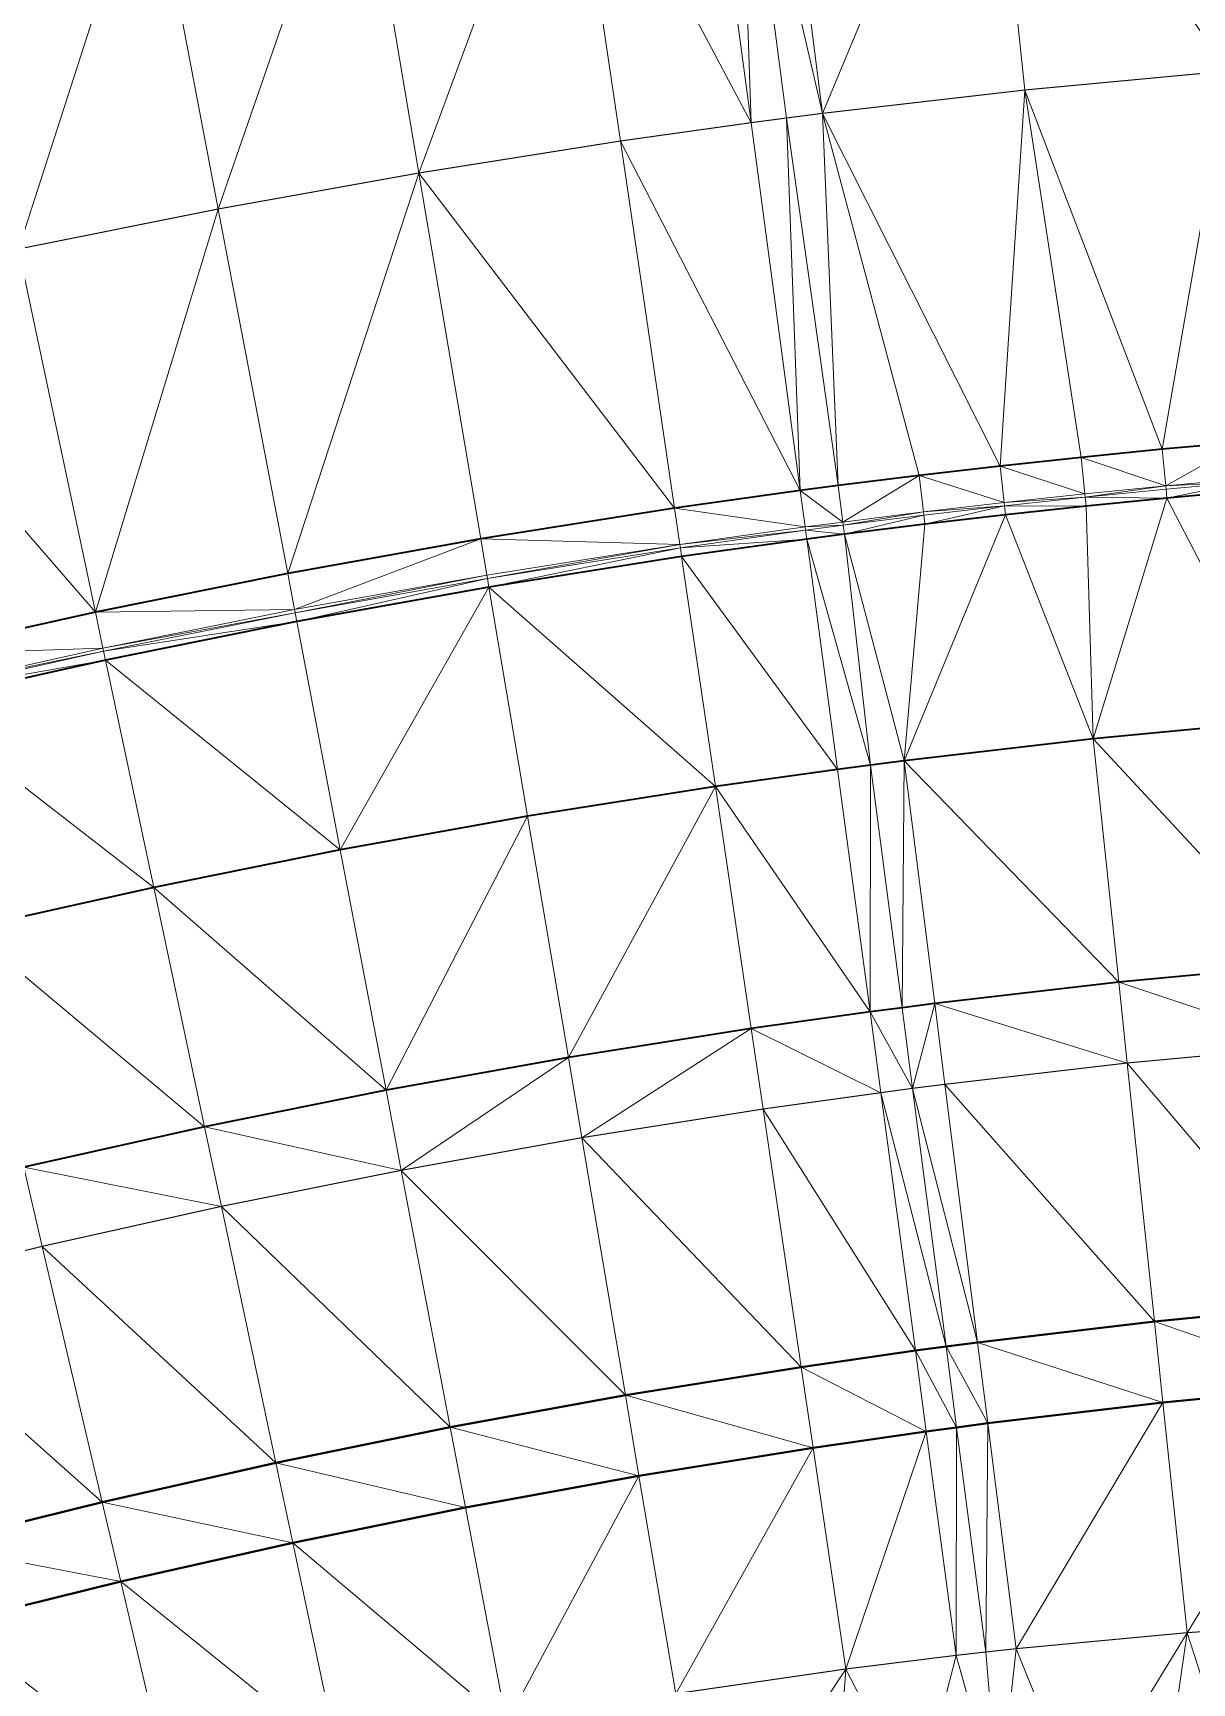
# Model space of a CAD drawing. Header units: metres. Extents: x 246428 to 246884, y 7418966 to 7419490.
# Drawn here: x 246676.74 to 246690.95, y 7419433.03 to 7419453.26 of the extents above; entities that cross this region are included whole.
import ezdxf

# ---------------------------------------------------------------- set-up
doc = ezdxf.new("R2010")
doc.units = ezdxf.units.M
doc.linetypes.add('blank name', pattern=[0])
doc.linetypes.add('HIDDEN', pattern=[9.525, 6.35, -3.175])
doc.layers.add('_12D_UNMAPPED', color=7, linetype='Continuous')
for name, color, linetype, lineweight in [('BATTER', 250, 'HIDDEN', 25), ('DRAINAGE_SWALE', 7, 'CHANNEL_DASHDOT_X4', 40), ('GRADELINES', 250, 'HIDDEN', 25), ('MISC_PATHS', 7, 'Continuous', 35)]:
    doc.layers.add(name, color=color, linetype=linetype, lineweight=lineweight)
for name, color, linetype, lineweight, true_color in [('KERB_BACK', 7, 'Continuous', 35, 0x5fd2ff), ('KERB_LINE', 7, 'Continuous', 18, 0xb9b9b9), ('KERB_LIP', 7, 'Continuous', 35, 0x5fd2ff), ('KERB_TOP', 7, 'Continuous', 18, 0xb9b9b9)]:
    doc.layers.add(name, color=color, linetype=linetype, lineweight=lineweight, true_color=true_color)
doc.styles.get("Standard").update_dxf_attribs({"font": 'romans.shx', "width": 0.65})
doc.linetypes.add('CHANNEL_DASHDOT_X4', pattern='A,6,-1,1,-1,0.004,[">",Standard,S=4,R=0,X=0,Y=-1.7144],0.004,1,-1,6,-1,1,-1', length=20.008)

msp = doc.modelspace()

# ---------------------------------------------------------------- linework, layer by layer
at = {"layer": '_12D_UNMAPPED', "color": 3, "linetype": 'blank name', "lineweight": 0}
for points in [[(246691.008, 7419457.333, 34.152), (246691.39, 7419452.799, 34.289), (246688.425, 7419457.089, 34.115)], [(246686.418, 7419452.277, 34.214), (246685.847, 7419456.791, 34.077), (246688.425, 7419457.089, 34.115)], [(246688.901, 7419452.564, 34.251), (246686.418, 7419452.277, 34.214), (246688.425, 7419457.089, 34.115)], [(246691.39, 7419452.799, 34.289), (246688.901, 7419452.564, 34.251), (246688.425, 7419457.089, 34.115)], [(246685.847, 7419456.791, 34.077), (246686.418, 7419452.277, 34.214), (246685.39, 7419456.732, 34.071)], [(246685.544, 7419452.163, 34.201), (246683.277, 7419456.439, 34.04), (246684.941, 7419456.673, 34.064)], [(246685.39, 7419456.732, 34.071), (246685.544, 7419452.163, 34.201), (246684.941, 7419456.673, 34.064)], [(246685.544, 7419452.163, 34.201), (246685.544, 7419452.163, 34.201), (246684.941, 7419456.673, 34.064)], [(246684.941, 7419456.673, 34.064), (246685.544, 7419452.163, 34.201), (246684.941, 7419456.673, 34.064)], [(246686.418, 7419452.277, 34.214), (246685.977, 7419452.22, 34.207), (246685.39, 7419456.732, 34.071)], [(246685.977, 7419452.22, 34.207), (246685.544, 7419452.163, 34.201), (246685.39, 7419456.732, 34.071)], [(246685.39, 7419456.732, 34.071), (246685.977, 7419452.22, 34.207), (246685.39, 7419456.732, 34.071)], [(246685.977, 7419452.22, 34.207), (246685.977, 7419452.22, 34.207), (246685.39, 7419456.732, 34.071)], [(246683.277, 7419456.439, 34.04), (246681.471, 7419451.547, 34.139), (246680.714, 7419456.034, 34.002)], [(246683.941, 7419451.938, 34.176), (246681.471, 7419451.547, 34.139), (246683.277, 7419456.439, 34.04)], [(246683.941, 7419451.938, 34.176), (246683.277, 7419456.439, 34.04), (246685.544, 7419452.163, 34.201)], [(246680.714, 7419456.034, 34.002), (246679.011, 7419451.105, 34.101), (246678.16, 7419455.575, 33.965)], [(246681.471, 7419451.547, 34.139), (246679.011, 7419451.105, 34.101), (246680.714, 7419456.034, 34.002)], [(246678.16, 7419455.575, 33.965), (246676.56, 7419450.612, 34.064), (246675.616, 7419455.063, 33.927)], [(246679.011, 7419451.105, 34.101), (246676.56, 7419450.612, 34.064), (246678.16, 7419455.575, 33.965)], [(246691.39, 7419452.799, 34.289), (246690.585, 7419448.16, 34.407), (246688.901, 7419452.564, 34.251)], [(246691.581, 7419448.249, 34.422), (246690.585, 7419448.16, 34.407), (246691.39, 7419452.799, 34.289)], [(246688.901, 7419452.564, 34.251), (246688.596, 7419447.954, 34.376), (246686.418, 7419452.277, 34.214)], [(246689.59, 7419448.061, 34.391), (246688.596, 7419447.954, 34.376), (246688.901, 7419452.564, 34.251)], [(246690.585, 7419448.16, 34.407), (246689.59, 7419448.061, 34.391), (246688.901, 7419452.564, 34.251)], [(246686.147, 7419447.653, 34.337), (246683.941, 7419451.938, 34.176), (246685.544, 7419452.163, 34.201)], [(246685.977, 7419452.22, 34.207), (246686.147, 7419447.653, 34.337), (246685.544, 7419452.163, 34.201)], [(246686.147, 7419447.653, 34.337), (246686.147, 7419447.653, 34.337), (246685.544, 7419452.163, 34.201)], [(246685.544, 7419452.163, 34.201), (246686.147, 7419447.653, 34.337), (246685.544, 7419452.163, 34.201)], [(246686.418, 7419452.277, 34.214), (246686.611, 7419447.714, 34.345), (246685.977, 7419452.22, 34.207)], [(246686.611, 7419447.714, 34.345), (246686.147, 7419447.653, 34.337), (246685.977, 7419452.22, 34.207)], [(246685.977, 7419452.22, 34.207), (246686.611, 7419447.714, 34.345), (246685.977, 7419452.22, 34.207)], [(246688.596, 7419447.954, 34.376), (246687.603, 7419447.838, 34.36), (246686.418, 7419452.277, 34.214)], [(246687.603, 7419447.838, 34.36), (246686.611, 7419447.714, 34.345), (246686.418, 7419452.277, 34.214)], [(246681.471, 7419451.547, 34.139), (246683.941, 7419451.938, 34.176), (246684.605, 7419447.436, 34.313)], [(246683.941, 7419451.938, 34.176), (246686.147, 7419447.653, 34.337), (246684.605, 7419447.436, 34.313)], [(246679.011, 7419451.105, 34.101), (246681.471, 7419451.547, 34.139), (246679.862, 7419446.635, 34.238)], [(246681.471, 7419451.547, 34.139), (246682.229, 7419447.061, 34.275), (246679.862, 7419446.635, 34.238)], [(246682.229, 7419447.061, 34.275), (246681.471, 7419451.547, 34.139), (246684.605, 7419447.436, 34.313)], [(246676.56, 7419450.612, 34.064), (246679.011, 7419451.105, 34.101), (246677.504, 7419446.161, 34.2)], [(246679.011, 7419451.105, 34.101), (246679.862, 7419446.635, 34.238), (246677.504, 7419446.161, 34.2)], [(246674.12, 7419450.068, 34.026), (246676.56, 7419450.612, 34.064), (246677.504, 7419446.161, 34.2)], [(246674.12, 7419450.068, 34.026), (246677.504, 7419446.161, 34.2), (246675.156, 7419445.638, 34.163)], [(246689.59, 7419448.061, 34.391), (246690.585, 7419448.16, 34.407), (246690.628, 7419447.712, 34.421)], [(246690.585, 7419448.16, 34.407), (246691.581, 7419448.249, 34.422), (246690.628, 7419447.712, 34.421)], [(246691.581, 7419448.249, 34.422), (246691.62, 7419447.801, 34.436), (246690.628, 7419447.712, 34.421)], [(246687.603, 7419447.838, 34.36), (246688.596, 7419447.954, 34.376), (246688.646, 7419447.507, 34.39)], [(246688.596, 7419447.954, 34.376), (246689.59, 7419448.061, 34.391), (246689.637, 7419447.613, 34.405)], [(246688.596, 7419447.954, 34.376), (246689.637, 7419447.613, 34.405), (246688.646, 7419447.507, 34.39)], [(246689.59, 7419448.061, 34.391), (246690.628, 7419447.712, 34.421), (246689.637, 7419447.613, 34.405)], [(246686.147, 7419447.653, 34.337), (246686.611, 7419447.714, 34.345), (246686.668, 7419447.268, 34.359)], [(246686.611, 7419447.714, 34.345), (246687.603, 7419447.838, 34.36), (246686.668, 7419447.268, 34.359)], [(246687.603, 7419447.838, 34.36), (246687.657, 7419447.392, 34.374), (246686.668, 7419447.268, 34.359)], [(246687.603, 7419447.838, 34.36), (246688.646, 7419447.507, 34.39), (246687.657, 7419447.392, 34.374)], [(246689.637, 7419447.613, 34.405), (246690.628, 7419447.712, 34.421), (246689.641, 7419447.574, 34.555)], [(246690.628, 7419447.712, 34.421), (246690.632, 7419447.672, 34.571), (246689.641, 7419447.574, 34.555)], [(246689.641, 7419447.574, 34.555), (246690.632, 7419447.672, 34.571), (246690.642, 7419447.562, 34.571)], [(246690.628, 7419447.712, 34.421), (246691.62, 7419447.801, 34.436), (246691.623, 7419447.761, 34.586)], [(246690.628, 7419447.712, 34.421), (246691.623, 7419447.761, 34.586), (246690.632, 7419447.672, 34.571)], [(246690.632, 7419447.672, 34.571), (246691.623, 7419447.761, 34.586), (246690.642, 7419447.562, 34.571)], [(246691.623, 7419447.761, 34.586), (246691.633, 7419447.652, 34.586), (246690.642, 7419447.562, 34.571)], [(246686.147, 7419447.653, 34.337), (246686.147, 7419447.653, 34.337), (246684.605, 7419447.436, 34.313)], [(246686.147, 7419447.653, 34.337), (246686.207, 7419447.207, 34.351), (246684.605, 7419447.436, 34.313)], [(246686.147, 7419447.653, 34.337), (246686.668, 7419447.268, 34.359), (246686.207, 7419447.207, 34.351)], [(246686.147, 7419447.653, 34.337), (246686.207, 7419447.207, 34.351), (246686.147, 7419447.653, 34.337)], [(246686.147, 7419447.653, 34.337), (246686.147, 7419447.653, 34.337), (246686.147, 7419447.653, 34.337)], [(246686.207, 7419447.207, 34.351), (246686.207, 7419447.207, 34.351), (246686.147, 7419447.653, 34.337)], [(246687.657, 7419447.392, 34.374), (246688.646, 7419447.507, 34.39), (246688.651, 7419447.467, 34.54)], [(246687.657, 7419447.392, 34.374), (246688.651, 7419447.467, 34.54), (246687.662, 7419447.352, 34.524)], [(246687.662, 7419447.352, 34.524), (246688.651, 7419447.467, 34.54), (246687.675, 7419447.243, 34.524)], [(246688.651, 7419447.467, 34.54), (246688.663, 7419447.358, 34.54), (246687.675, 7419447.243, 34.524)], [(246688.646, 7419447.507, 34.39), (246689.637, 7419447.613, 34.405), (246689.641, 7419447.574, 34.555)], [(246688.646, 7419447.507, 34.39), (246689.641, 7419447.574, 34.555), (246688.651, 7419447.467, 34.54)], [(246688.651, 7419447.467, 34.54), (246689.641, 7419447.574, 34.555), (246689.652, 7419447.464, 34.555)], [(246688.651, 7419447.467, 34.54), (246689.652, 7419447.464, 34.555), (246688.663, 7419447.358, 34.54)], [(246688.663, 7419447.358, 34.54), (246689.652, 7419447.464, 34.555), (246689.738, 7419444.608, 34.58)], [(246689.641, 7419447.574, 34.555), (246690.642, 7419447.562, 34.571), (246689.652, 7419447.464, 34.555)], [(246689.652, 7419447.464, 34.555), (246690.642, 7419447.562, 34.571), (246689.738, 7419444.608, 34.58)], [(246690.642, 7419447.562, 34.571), (246692.06, 7419444.828, 34.618), (246689.738, 7419444.608, 34.58)], [(246690.642, 7419447.562, 34.571), (246691.633, 7419447.652, 34.586), (246692.06, 7419444.828, 34.618)], [(246682.229, 7419447.061, 34.275), (246684.605, 7419447.436, 34.313), (246684.67, 7419446.991, 34.327)], [(246684.605, 7419447.436, 34.313), (246686.207, 7419447.207, 34.351), (246684.67, 7419446.991, 34.327)], [(246686.207, 7419447.207, 34.351), (246686.668, 7419447.268, 34.359), (246686.674, 7419447.228, 34.509)], [(246686.668, 7419447.268, 34.359), (246687.657, 7419447.392, 34.374), (246686.674, 7419447.228, 34.509)], [(246687.657, 7419447.392, 34.374), (246687.662, 7419447.352, 34.524), (246686.674, 7419447.228, 34.509)], [(246686.674, 7419447.228, 34.509), (246687.662, 7419447.352, 34.524), (246686.688, 7419447.119, 34.509)], [(246687.662, 7419447.352, 34.524), (246687.675, 7419447.243, 34.524), (246686.688, 7419447.119, 34.509)], [(246687.675, 7419447.243, 34.524), (246688.663, 7419447.358, 34.54), (246687.42, 7419444.34, 34.543)], [(246688.663, 7419447.358, 34.54), (246689.738, 7419444.608, 34.58), (246687.42, 7419444.34, 34.543)], [(246679.862, 7419446.635, 34.238), (246682.229, 7419447.061, 34.275), (246679.946, 7419446.193, 34.252)], [(246682.229, 7419447.061, 34.275), (246682.304, 7419446.617, 34.289), (246679.946, 7419446.193, 34.252)], [(246682.304, 7419446.617, 34.289), (246682.229, 7419447.061, 34.275), (246684.67, 7419446.991, 34.327)], [(246686.207, 7419447.207, 34.351), (246686.207, 7419447.207, 34.351), (246684.67, 7419446.991, 34.327)], [(246686.212, 7419447.168, 34.501), (246684.67, 7419446.991, 34.327), (246686.207, 7419447.207, 34.351)], [(246684.67, 7419446.991, 34.327), (246686.212, 7419447.168, 34.501), (246684.676, 7419446.952, 34.477)], [(246686.227, 7419447.059, 34.501), (246684.676, 7419446.952, 34.477), (246686.212, 7419447.168, 34.501)], [(246686.212, 7419447.168, 34.501), (246686.212, 7419447.168, 34.501), (246684.676, 7419446.952, 34.477)], [(246684.676, 7419446.952, 34.477), (246686.227, 7419447.059, 34.501), (246684.692, 7419446.843, 34.477)], [(246686.227, 7419447.059, 34.501), (246686.227, 7419447.058, 34.501), (246684.692, 7419446.843, 34.477)], [(246686.227, 7419447.058, 34.501), (246686.605, 7419444.234, 34.53), (246684.692, 7419446.843, 34.477)], [(246686.207, 7419447.207, 34.351), (246686.674, 7419447.228, 34.509), (246686.212, 7419447.168, 34.501)], [(246686.207, 7419447.207, 34.351), (246686.212, 7419447.168, 34.501), (246686.207, 7419447.207, 34.351)], [(246686.207, 7419447.207, 34.351), (246686.207, 7419447.207, 34.351), (246686.207, 7419447.207, 34.351)], [(246686.212, 7419447.168, 34.501), (246686.212, 7419447.168, 34.501), (246686.207, 7419447.207, 34.351)], [(246686.212, 7419447.168, 34.501), (246686.674, 7419447.228, 34.509), (246686.688, 7419447.119, 34.509)], [(246686.212, 7419447.168, 34.501), (246686.227, 7419447.059, 34.501), (246686.212, 7419447.168, 34.501)], [(246686.212, 7419447.168, 34.501), (246686.688, 7419447.119, 34.509), (246686.227, 7419447.059, 34.501)], [(246686.212, 7419447.168, 34.501), (246686.212, 7419447.168, 34.501), (246686.212, 7419447.168, 34.501)], [(246686.227, 7419447.059, 34.501), (246686.227, 7419447.059, 34.501), (246686.212, 7419447.168, 34.501)], [(246686.227, 7419447.059, 34.501), (246686.688, 7419447.119, 34.509), (246686.227, 7419447.058, 34.501)], [(246686.688, 7419447.119, 34.509), (246687.008, 7419444.287, 34.536), (246686.227, 7419447.058, 34.501)], [(246686.227, 7419447.059, 34.501), (246686.227, 7419447.059, 34.501), (246686.227, 7419447.058, 34.501)], [(246686.605, 7419444.234, 34.53), (246686.605, 7419444.234, 34.53), (246686.227, 7419447.058, 34.501)], [(246687.008, 7419444.287, 34.536), (246686.605, 7419444.234, 34.53), (246686.227, 7419447.058, 34.501)], [(246686.688, 7419447.119, 34.509), (246687.675, 7419447.243, 34.524), (246687.42, 7419444.34, 34.543)], [(246686.688, 7419447.119, 34.509), (246687.008, 7419444.287, 34.536), (246687.008, 7419444.287, 34.536)], [(246686.688, 7419447.119, 34.509), (246687.42, 7419444.34, 34.543), (246687.008, 7419444.287, 34.536)], [(246682.311, 7419446.577, 34.439), (246682.304, 7419446.617, 34.289), (246684.67, 7419446.991, 34.327)], [(246682.311, 7419446.577, 34.439), (246684.67, 7419446.991, 34.327), (246684.676, 7419446.952, 34.477)], [(246682.329, 7419446.469, 34.439), (246682.311, 7419446.577, 34.439), (246684.676, 7419446.952, 34.477)], [(246682.329, 7419446.469, 34.439), (246684.676, 7419446.952, 34.477), (246684.692, 7419446.843, 34.477)], [(246685.108, 7419444.023, 34.505), (246682.329, 7419446.469, 34.439), (246684.692, 7419446.843, 34.477)], [(246686.605, 7419444.234, 34.53), (246685.108, 7419444.023, 34.505), (246684.692, 7419446.843, 34.477)], [(246677.504, 7419446.161, 34.2), (246679.862, 7419446.635, 34.238), (246679.946, 7419446.193, 34.252)], [(246679.946, 7419446.193, 34.252), (246682.304, 7419446.617, 34.289), (246679.953, 7419446.154, 34.402)], [(246682.304, 7419446.617, 34.289), (246682.311, 7419446.577, 34.439), (246679.953, 7419446.154, 34.402)], [(246679.953, 7419446.154, 34.402), (246682.311, 7419446.577, 34.439), (246679.974, 7419446.046, 34.402)], [(246682.311, 7419446.577, 34.439), (246682.329, 7419446.469, 34.439), (246679.974, 7419446.046, 34.402)], [(246682.329, 7419446.469, 34.439), (246680.507, 7419443.246, 34.43), (246679.974, 7419446.046, 34.402)], [(246682.803, 7419443.659, 34.468), (246680.507, 7419443.246, 34.43), (246682.329, 7419446.469, 34.439)], [(246682.803, 7419443.659, 34.468), (246682.329, 7419446.469, 34.439), (246685.108, 7419444.023, 34.505)], [(246675.156, 7419445.638, 34.163), (246677.504, 7419446.161, 34.2), (246677.597, 7419445.721, 34.214)], [(246677.504, 7419446.161, 34.2), (246679.946, 7419446.193, 34.252), (246677.597, 7419445.721, 34.214)], [(246677.597, 7419445.721, 34.214), (246679.946, 7419446.193, 34.252), (246679.953, 7419446.154, 34.402)], [(246677.597, 7419445.721, 34.214), (246679.953, 7419446.154, 34.402), (246677.605, 7419445.682, 34.364)], [(246677.605, 7419445.682, 34.364), (246679.953, 7419446.154, 34.402), (246679.974, 7419446.046, 34.402)], [(246677.605, 7419445.682, 34.364), (246679.974, 7419446.046, 34.402), (246677.628, 7419445.574, 34.364)], [(246679.974, 7419446.046, 34.402), (246680.507, 7419443.246, 34.43), (246677.628, 7419445.574, 34.364)], [(246675.156, 7419445.638, 34.163), (246677.597, 7419445.721, 34.214), (246675.259, 7419445.199, 34.177)], [(246675.259, 7419445.199, 34.177), (246677.597, 7419445.721, 34.214), (246677.605, 7419445.682, 34.364)], [(246675.259, 7419445.199, 34.177), (246677.605, 7419445.682, 34.364), (246675.268, 7419445.161, 34.327)], [(246675.268, 7419445.161, 34.327), (246677.605, 7419445.682, 34.364), (246677.628, 7419445.574, 34.364)], [(246675.268, 7419445.161, 34.327), (246677.628, 7419445.574, 34.364), (246675.293, 7419445.053, 34.327)], [(246677.628, 7419445.574, 34.364), (246678.219, 7419442.786, 34.393), (246675.293, 7419445.053, 34.327)], [(246680.507, 7419443.246, 34.43), (246678.219, 7419442.786, 34.393), (246677.628, 7419445.574, 34.364)], [(246678.219, 7419442.786, 34.393), (246675.942, 7419442.278, 34.355), (246675.293, 7419445.053, 34.327)], [(246692.06, 7419444.828, 34.618), (246692.312, 7419441.838, 34.558), (246689.738, 7419444.608, 34.58)], [(246689.738, 7419444.608, 34.58), (246690.051, 7419441.624, 34.52), (246687.42, 7419444.34, 34.543)], [(246692.312, 7419441.838, 34.558), (246690.051, 7419441.624, 34.52), (246689.738, 7419444.608, 34.58)], [(246686.605, 7419444.234, 34.53), (246687.002, 7419441.26, 34.47), (246685.108, 7419444.023, 34.505)], [(246687.008, 7419444.287, 34.536), (246687.002, 7419441.26, 34.47), (246686.605, 7419444.234, 34.53)], [(246686.605, 7419444.234, 34.53), (246687.002, 7419441.26, 34.47), (246686.605, 7419444.234, 34.53)], [(246687.002, 7419441.26, 34.47), (246687.002, 7419441.26, 34.47), (246686.605, 7419444.234, 34.53)], [(246687.395, 7419441.312, 34.476), (246687.002, 7419441.26, 34.47), (246687.008, 7419444.287, 34.536)], [(246687.42, 7419444.34, 34.543), (246687.395, 7419441.312, 34.476), (246687.008, 7419444.287, 34.536)], [(246687.008, 7419444.287, 34.536), (246687.395, 7419441.312, 34.476), (246687.008, 7419444.287, 34.536)], [(246687.395, 7419441.312, 34.476), (246687.395, 7419441.312, 34.476), (246687.008, 7419444.287, 34.536)], [(246687.796, 7419441.363, 34.483), (246687.395, 7419441.312, 34.476), (246687.42, 7419444.34, 34.543)], [(246690.051, 7419441.624, 34.52), (246687.796, 7419441.363, 34.483), (246687.42, 7419444.34, 34.543)], [(246683.303, 7419440.701, 34.408), (246682.803, 7419443.659, 34.468), (246685.108, 7419444.023, 34.505)], [(246685.546, 7419441.055, 34.445), (246683.303, 7419440.701, 34.408), (246685.108, 7419444.023, 34.505)], [(246687.002, 7419441.26, 34.47), (246685.546, 7419441.055, 34.445), (246685.108, 7419444.023, 34.505)], [(246682.803, 7419443.659, 34.468), (246681.068, 7419440.299, 34.37), (246680.507, 7419443.246, 34.43)], [(246683.303, 7419440.701, 34.408), (246681.068, 7419440.299, 34.37), (246682.803, 7419443.659, 34.468)], [(246680.507, 7419443.246, 34.43), (246681.068, 7419440.299, 34.37), (246678.219, 7419442.786, 34.393)], [(246678.219, 7419442.786, 34.393), (246678.842, 7419439.851, 34.333), (246675.942, 7419442.278, 34.355)], [(246681.068, 7419440.299, 34.37), (246678.842, 7419439.851, 34.333), (246678.219, 7419442.786, 34.393)], [(246678.842, 7419439.851, 34.333), (246676.625, 7419439.357, 34.295), (246675.942, 7419442.278, 34.355)], [(246690.051, 7419441.624, 34.52), (246692.312, 7419441.838, 34.558), (246692.396, 7419440.842, 34.548)], [(246687.796, 7419441.363, 34.483), (246690.051, 7419441.624, 34.52), (246690.156, 7419440.63, 34.51)], [(246690.051, 7419441.624, 34.52), (246692.396, 7419440.842, 34.548), (246690.156, 7419440.63, 34.51)], [(246687.002, 7419441.26, 34.47), (246687.135, 7419440.269, 34.46), (246685.546, 7419441.055, 34.445)], [(246687.395, 7419441.312, 34.476), (246687.524, 7419440.32, 34.466), (246687.002, 7419441.26, 34.47)], [(246687.524, 7419440.32, 34.466), (246687.135, 7419440.269, 34.46), (246687.002, 7419441.26, 34.47)], [(246687.002, 7419441.26, 34.47), (246687.135, 7419440.269, 34.46), (246687.002, 7419441.26, 34.47)], [(246687.135, 7419440.269, 34.46), (246687.135, 7419440.269, 34.46), (246687.002, 7419441.26, 34.47)], [(246687.796, 7419441.363, 34.483), (246687.524, 7419440.32, 34.466), (246687.395, 7419441.312, 34.476)], [(246687.395, 7419441.312, 34.476), (246687.524, 7419440.32, 34.466), (246687.395, 7419441.312, 34.476)], [(246687.524, 7419440.32, 34.466), (246687.524, 7419440.32, 34.466), (246687.395, 7419441.312, 34.476)], [(246687.921, 7419440.371, 34.473), (246687.524, 7419440.32, 34.466), (246687.796, 7419441.363, 34.483)], [(246687.921, 7419440.371, 34.473), (246687.796, 7419441.363, 34.483), (246690.156, 7419440.63, 34.51)], [(246683.469, 7419439.715, 34.398), (246683.303, 7419440.701, 34.408), (246685.546, 7419441.055, 34.445)], [(246685.692, 7419440.066, 34.435), (246683.469, 7419439.715, 34.398), (246685.546, 7419441.055, 34.445)], [(246687.135, 7419440.269, 34.46), (246685.692, 7419440.066, 34.435), (246685.546, 7419441.055, 34.445)], [(246692.396, 7419440.842, 34.548), (246692.662, 7419437.676, 33.754), (246690.156, 7419440.63, 34.51)], [(246681.255, 7419439.317, 34.36), (246681.068, 7419440.299, 34.37), (246683.303, 7419440.701, 34.408)], [(246683.469, 7419439.715, 34.398), (246681.255, 7419439.317, 34.36), (246683.303, 7419440.701, 34.408)], [(246690.489, 7419437.464, 33.715), (246687.921, 7419440.371, 34.473), (246690.156, 7419440.63, 34.51)], [(246692.662, 7419437.676, 33.754), (246690.489, 7419437.464, 33.715), (246690.156, 7419440.63, 34.51)], [(246678.842, 7419439.851, 34.333), (246681.068, 7419440.299, 34.37), (246681.255, 7419439.317, 34.36)], [(246685.692, 7419440.066, 34.435), (246687.135, 7419440.269, 34.46), (246687.558, 7419437.106, 33.662)], [(246687.135, 7419440.269, 34.46), (246687.524, 7419440.32, 34.466), (246687.935, 7419437.156, 33.669)], [(246687.135, 7419440.269, 34.46), (246687.935, 7419437.156, 33.669), (246687.558, 7419437.106, 33.662)], [(246687.135, 7419440.269, 34.46), (246687.135, 7419440.269, 34.46), (246687.558, 7419437.106, 33.662)], [(246687.135, 7419440.269, 34.46), (246687.558, 7419437.106, 33.662), (246687.558, 7419437.106, 33.662)], [(246687.524, 7419440.32, 34.466), (246687.921, 7419440.371, 34.473), (246688.32, 7419437.207, 33.676)], [(246687.524, 7419440.32, 34.466), (246687.935, 7419437.156, 33.669), (246687.935, 7419437.156, 33.669)], [(246687.524, 7419440.32, 34.466), (246688.32, 7419437.207, 33.676), (246687.935, 7419437.156, 33.669)], [(246687.524, 7419440.32, 34.466), (246687.524, 7419440.32, 34.466), (246687.935, 7419437.156, 33.669)], [(246687.921, 7419440.371, 34.473), (246690.489, 7419437.464, 33.715), (246688.32, 7419437.207, 33.676)], [(246683.469, 7419439.715, 34.398), (246685.692, 7419440.066, 34.435), (246686.158, 7419436.905, 33.637)], [(246685.692, 7419440.066, 34.435), (246687.558, 7419437.106, 33.662), (246686.158, 7419436.905, 33.637)], [(246676.625, 7419439.357, 34.295), (246678.842, 7419439.851, 34.333), (246679.049, 7419438.873, 34.323)], [(246678.842, 7419439.851, 34.333), (246681.255, 7419439.317, 34.36), (246679.049, 7419438.873, 34.323)], [(246681.255, 7419439.317, 34.36), (246683.469, 7419439.715, 34.398), (246684.002, 7419436.558, 33.598)], [(246684.002, 7419436.558, 33.598), (246683.469, 7419439.715, 34.398), (246686.158, 7419436.905, 33.637)], [(246676.625, 7419439.357, 34.295), (246676.853, 7419438.383, 34.285), (246674.668, 7419437.848, 34.248)], [(246676.625, 7419439.357, 34.295), (246679.049, 7419438.873, 34.323), (246676.853, 7419438.383, 34.285)], [(246679.049, 7419438.873, 34.323), (246681.255, 7419439.317, 34.36), (246681.855, 7419436.166, 33.559)], [(246681.255, 7419439.317, 34.36), (246684.002, 7419436.558, 33.598), (246681.855, 7419436.166, 33.559)], [(246676.853, 7419438.383, 34.285), (246679.049, 7419438.873, 34.323), (246679.716, 7419435.729, 33.52)], [(246679.049, 7419438.873, 34.323), (246681.855, 7419436.166, 33.559), (246679.716, 7419435.729, 33.52)], [(246674.668, 7419437.848, 34.248), (246676.853, 7419438.383, 34.285), (246677.586, 7419435.249, 33.481)], [(246676.853, 7419438.383, 34.285), (246679.716, 7419435.729, 33.52), (246677.586, 7419435.249, 33.481)], [(246674.668, 7419437.848, 34.248), (246677.586, 7419435.249, 33.481), (246675.468, 7419434.723, 33.442)], [(246690.489, 7419437.464, 33.715), (246692.662, 7419437.676, 33.754), (246692.746, 7419436.679, 33.774)], [(246688.32, 7419437.207, 33.676), (246690.489, 7419437.464, 33.715), (246690.593, 7419436.469, 33.735)], [(246690.489, 7419437.464, 33.715), (246692.746, 7419436.679, 33.774), (246690.593, 7419436.469, 33.735)], [(246687.558, 7419437.106, 33.662), (246687.935, 7419437.156, 33.669), (246688.064, 7419436.165, 33.689)], [(246687.935, 7419437.156, 33.669), (246688.32, 7419437.207, 33.676), (246688.446, 7419436.215, 33.696)], [(246687.935, 7419437.156, 33.669), (246688.064, 7419436.165, 33.689), (246688.064, 7419436.165, 33.689)], [(246687.935, 7419437.156, 33.669), (246688.446, 7419436.215, 33.696), (246688.064, 7419436.165, 33.689)], [(246687.935, 7419437.156, 33.669), (246687.935, 7419437.156, 33.669), (246688.064, 7419436.165, 33.689)], [(246688.32, 7419437.207, 33.676), (246690.593, 7419436.469, 33.735), (246688.446, 7419436.215, 33.696)], [(246686.158, 7419436.905, 33.637), (246687.558, 7419437.106, 33.662), (246687.69, 7419436.114, 33.682)], [(246687.558, 7419437.106, 33.662), (246688.064, 7419436.165, 33.689), (246687.691, 7419436.114, 33.682)], [(246687.558, 7419437.106, 33.662), (246687.558, 7419437.106, 33.662), (246687.691, 7419436.114, 33.682)], [(246687.558, 7419437.106, 33.662), (246687.691, 7419436.114, 33.682), (246687.69, 7419436.114, 33.682)], [(246684.002, 7419436.558, 33.598), (246686.158, 7419436.905, 33.637), (246686.304, 7419435.915, 33.657)], [(246686.158, 7419436.905, 33.637), (246687.69, 7419436.114, 33.682), (246686.304, 7419435.915, 33.657)], [(246681.855, 7419436.166, 33.559), (246684.002, 7419436.558, 33.598), (246684.169, 7419435.572, 33.618)], [(246684.169, 7419435.572, 33.618), (246684.002, 7419436.558, 33.598), (246686.304, 7419435.915, 33.657)], [(246690.593, 7419436.469, 33.735), (246692.746, 7419436.679, 33.774), (246690.891, 7419433.644, 34.445)], [(246692.746, 7419436.679, 33.774), (246692.99, 7419433.783, 34.5), (246690.891, 7419433.644, 34.445)], [(246688.446, 7419436.215, 33.696), (246690.593, 7419436.469, 33.735), (246688.795, 7419433.45, 34.392)], [(246690.593, 7419436.469, 33.735), (246690.891, 7419433.644, 34.445), (246688.795, 7419433.45, 34.392)], [(246679.716, 7419435.729, 33.52), (246681.855, 7419436.166, 33.559), (246682.042, 7419435.184, 33.579)], [(246681.855, 7419436.166, 33.559), (246684.169, 7419435.572, 33.618), (246682.042, 7419435.184, 33.579)], [(246687.691, 7419436.114, 33.682), (246688.064, 7419436.165, 33.689), (246688.058, 7419433.368, 34.375)], [(246688.064, 7419436.165, 33.689), (246688.423, 7419433.409, 34.383), (246688.058, 7419433.368, 34.375)], [(246688.064, 7419436.165, 33.689), (246688.446, 7419436.215, 33.696), (246688.423, 7419433.409, 34.383)], [(246688.064, 7419436.165, 33.689), (246688.423, 7419433.409, 34.383), (246688.423, 7419433.409, 34.383)], [(246688.064, 7419436.165, 33.689), (246688.064, 7419436.165, 33.689), (246688.423, 7419433.409, 34.383)], [(246688.446, 7419436.215, 33.696), (246688.795, 7419433.45, 34.392), (246688.423, 7419433.409, 34.383)], [(246686.304, 7419435.915, 33.657), (246687.69, 7419436.114, 33.682), (246686.704, 7419433.2, 34.343)], [(246687.69, 7419436.114, 33.682), (246688.058, 7419433.368, 34.375), (246686.704, 7419433.2, 34.343)], [(246687.69, 7419436.114, 33.682), (246687.691, 7419436.114, 33.682), (246688.058, 7419433.368, 34.375)], [(246687.691, 7419436.114, 33.682), (246688.058, 7419433.368, 34.375), (246688.058, 7419433.368, 34.375)], [(246677.586, 7419435.249, 33.481), (246679.716, 7419435.729, 33.52), (246679.923, 7419434.751, 33.54)], [(246679.716, 7419435.729, 33.52), (246682.042, 7419435.184, 33.579), (246679.923, 7419434.751, 33.54)], [(246684.169, 7419435.572, 33.618), (246686.304, 7419435.915, 33.657), (246684.621, 7419432.896, 34.296)], [(246686.304, 7419435.915, 33.657), (246686.704, 7419433.2, 34.343), (246684.621, 7419432.896, 34.296)], [(246682.042, 7419435.184, 33.579), (246684.169, 7419435.572, 33.618), (246682.545, 7419432.537, 34.252)], [(246682.545, 7419432.537, 34.252), (246684.169, 7419435.572, 33.618), (246684.621, 7419432.896, 34.296)], [(246675.468, 7419434.723, 33.442), (246677.586, 7419435.249, 33.481), (246677.814, 7419434.275, 33.501)], [(246677.586, 7419435.249, 33.481), (246679.923, 7419434.751, 33.54), (246677.814, 7419434.275, 33.501)], [(246679.923, 7419434.751, 33.54), (246682.042, 7419435.184, 33.579), (246682.545, 7419432.537, 34.252)], [(246675.468, 7419434.723, 33.442), (246677.814, 7419434.275, 33.501), (246675.716, 7419433.755, 33.462)], [(246677.814, 7419434.275, 33.501), (246679.923, 7419434.751, 33.54), (246680.48, 7419432.123, 34.211)], [(246679.923, 7419434.751, 33.54), (246682.545, 7419432.537, 34.252), (246680.48, 7419432.123, 34.211)], [(246675.716, 7419433.755, 33.462), (246677.814, 7419434.275, 33.501), (246678.427, 7419431.656, 34.173)], [(246677.814, 7419434.275, 33.501), (246680.48, 7419432.123, 34.211), (246678.427, 7419431.656, 34.173)], [(246675.716, 7419433.755, 33.462), (246678.427, 7419431.656, 34.173), (246676.386, 7419431.134, 34.138)], [(246692.99, 7419433.783, 34.5), (246691.581, 7419431.505, 34.483), (246690.891, 7419433.644, 34.445)], [(246690.891, 7419433.644, 34.445), (246689.581, 7419431.505, 34.446), (246688.795, 7419433.45, 34.392)], [(246690.581, 7419431.505, 34.464), (246689.581, 7419431.505, 34.446), (246690.891, 7419433.644, 34.445)], [(246691.581, 7419431.505, 34.483), (246690.581, 7419431.505, 34.464), (246690.891, 7419433.644, 34.445)], [(246688.058, 7419433.368, 34.375), (246687.581, 7419431.505, 34.41), (246686.704, 7419433.2, 34.343)], [(246688.581, 7419431.505, 34.428), (246687.581, 7419431.505, 34.41), (246688.058, 7419433.368, 34.375)], [(246688.423, 7419433.409, 34.383), (246688.581, 7419431.505, 34.428), (246688.058, 7419433.368, 34.375)], [(246688.058, 7419433.368, 34.375), (246688.581, 7419431.505, 34.428), (246688.058, 7419433.368, 34.375)], [(246688.795, 7419433.45, 34.392), (246688.581, 7419431.505, 34.428), (246688.423, 7419433.409, 34.383)], [(246688.423, 7419433.409, 34.383), (246688.581, 7419431.505, 34.428), (246688.423, 7419433.409, 34.383)], [(246689.581, 7419431.505, 34.446), (246688.581, 7419431.505, 34.428), (246688.795, 7419433.45, 34.392)], [(246686.704, 7419433.2, 34.343), (246685.581, 7419431.505, 34.373), (246684.621, 7419432.896, 34.296)], [(246686.581, 7419431.505, 34.391), (246685.581, 7419431.505, 34.373), (246686.704, 7419433.2, 34.343)], [(246687.581, 7419431.505, 34.41), (246686.581, 7419431.505, 34.391), (246686.704, 7419433.2, 34.343)]]:
    msp.add_3dface(points, dxfattribs=at)
at = {"layer": 'BATTER'}
for points in [[(246692.396, 7419440.842, 34.548), (246690.156, 7419440.63, 34.51), (246687.921, 7419440.371, 34.473), (246687.524, 7419440.32, 34.466), (246687.524, 7419440.32, 34.466), (246687.135, 7419440.269, 34.46), (246687.135, 7419440.269, 34.46), (246685.692, 7419440.066, 34.435), (246683.469, 7419439.715, 34.398), (246681.255, 7419439.317, 34.36), (246679.049, 7419438.873, 34.323), (246676.853, 7419438.383, 34.285), (246674.668, 7419437.848, 34.248)], [(246703.831, 7419433.927, 34.785), (246702.348, 7419433.92, 34.762), (246701.451, 7419433.916, 34.748), (246701.39, 7419433.916, 34.747), (246700.418, 7419433.911, 34.725), (246699.292, 7419433.906, 34.693), (246698.701, 7419433.903, 34.675), (246698.14, 7419433.9, 34.657), (246697.192, 7419433.895, 34.626), (246695.091, 7419433.866, 34.559), (246694.068, 7419433.832, 34.53), (246694.068, 7419433.832, 34.53), (246692.99, 7419433.783, 34.5), (246690.891, 7419433.644, 34.445), (246688.795, 7419433.45, 34.392), (246688.423, 7419433.409, 34.383), (246688.423, 7419433.409, 34.383), (246688.058, 7419433.368, 34.375), (246688.058, 7419433.368, 34.375), (246686.704, 7419433.2, 34.343), (246684.621, 7419432.896, 34.296)]]:
    msp.add_polyline3d(points, dxfattribs=at)
at = {"layer": 'DRAINAGE_SWALE'}
for points in [[(246692.662, 7419437.676, 33.754), (246690.489, 7419437.464, 33.715), (246688.32, 7419437.207, 33.676), (246687.935, 7419437.156, 33.669), (246687.935, 7419437.156, 33.669), (246687.558, 7419437.106, 33.662), (246687.558, 7419437.106, 33.662), (246686.158, 7419436.905, 33.637), (246684.002, 7419436.558, 33.598), (246681.855, 7419436.166, 33.559), (246679.716, 7419435.729, 33.52), (246677.586, 7419435.249, 33.481), (246675.468, 7419434.723, 33.442)], [(246692.746, 7419436.679, 33.774), (246690.593, 7419436.469, 33.735), (246688.446, 7419436.215, 33.696), (246688.064, 7419436.165, 33.689), (246688.064, 7419436.165, 33.689), (246687.691, 7419436.114, 33.682), (246687.69, 7419436.114, 33.682), (246686.304, 7419435.915, 33.657), (246684.169, 7419435.572, 33.618), (246682.042, 7419435.184, 33.579), (246679.923, 7419434.751, 33.54), (246677.814, 7419434.275, 33.501), (246675.716, 7419433.755, 33.462)]]:
    msp.add_polyline3d(points, dxfattribs=at)
at = {"layer": 'GRADELINES'}
msp.add_polyline3d([(246703.831, 7419453.222, 34.476), (246702.348, 7419453.222, 34.454), (246701.451, 7419453.222, 34.44), (246701.378, 7419453.222, 34.439), (246700.22, 7419453.216, 34.422), (246698.878, 7419453.194, 34.401), (246698.175, 7419453.177, 34.391), (246697.507, 7419453.157, 34.381), (246696.379, 7419453.115, 34.364), (246693.883, 7419452.983, 34.326), (246692.669, 7419452.9, 34.308), (246692.669, 7419452.9, 34.308), (246691.39, 7419452.799, 34.289), (246688.901, 7419452.564, 34.251), (246686.418, 7419452.277, 34.214), (246685.977, 7419452.22, 34.207), (246685.977, 7419452.22, 34.207), (246685.544, 7419452.163, 34.201), (246685.544, 7419452.163, 34.201), (246683.941, 7419451.938, 34.176), (246681.471, 7419451.547, 34.139), (246679.011, 7419451.105, 34.101), (246676.56, 7419450.612, 34.064)], dxfattribs=at)
at = {"layer": 'KERB_BACK'}
for points in [[(246691.633, 7419447.652, 34.586), (246690.642, 7419447.562, 34.571), (246689.652, 7419447.464, 34.555), (246688.663, 7419447.358, 34.54), (246687.675, 7419447.243, 34.524), (246686.688, 7419447.119, 34.509), (246686.227, 7419447.059, 34.501), (246686.227, 7419447.059, 34.501)], [(246686.227, 7419447.058, 34.501), (246684.692, 7419446.843, 34.477), (246682.329, 7419446.469, 34.439), (246679.974, 7419446.046, 34.402), (246677.628, 7419445.574, 34.364), (246675.293, 7419445.053, 34.327), (246672.969, 7419444.484, 34.289), (246670.657, 7419443.867, 34.252), (246668.359, 7419443.201, 34.214), (246666.075, 7419442.488, 34.177), (246663.807, 7419441.727, 34.139), (246661.554, 7419440.92, 34.102), (246659.32, 7419440.065, 34.064), (246657.103, 7419439.164, 34.027), (246654.906, 7419438.217, 33.989), (246652.728, 7419437.225, 33.952), (246651.563, 7419436.671, 33.932), (246648.274, 7419435.085, 33.877), (246647.796, 7419434.854, 33.869), (246647.796, 7419434.854, 33.869), (246643.77, 7419432.913, 33.802), (246639.266, 7419430.741, 33.727), (246634.763, 7419428.569, 33.652)]]:
    msp.add_polyline3d(points, dxfattribs=at)
at = {"layer": 'KERB_LINE'}
for points in [[(246691.62, 7419447.801, 34.436), (246690.628, 7419447.712, 34.421), (246689.637, 7419447.613, 34.405), (246688.646, 7419447.507, 34.39), (246687.657, 7419447.392, 34.374), (246686.668, 7419447.268, 34.359), (246686.207, 7419447.207, 34.351), (246686.207, 7419447.207, 34.351)], [(246686.207, 7419447.207, 34.351), (246684.67, 7419446.991, 34.327), (246682.304, 7419446.617, 34.289), (246679.946, 7419446.193, 34.252), (246677.597, 7419445.721, 34.214), (246675.259, 7419445.199, 34.177), (246672.932, 7419444.63, 34.139), (246670.617, 7419444.011, 34.102), (246668.316, 7419443.345, 34.064), (246666.029, 7419442.631, 34.027), (246663.757, 7419441.869, 33.989), (246661.502, 7419441.06, 33.952), (246659.264, 7419440.205, 33.914), (246657.045, 7419439.303, 33.877), (246654.845, 7419438.355, 33.839), (246652.665, 7419437.361, 33.802), (246651.498, 7419436.806, 33.782), (246648.209, 7419435.22, 33.727), (246647.731, 7419434.99, 33.719), (246647.731, 7419434.99, 33.719), (246643.705, 7419433.048, 33.652), (246639.201, 7419430.876, 33.577), (246634.698, 7419428.704, 33.502)]]:
    msp.add_polyline3d(points, dxfattribs=at)
at = {"layer": 'KERB_LIP'}
for points in [[(246691.581, 7419448.249, 34.422), (246690.585, 7419448.16, 34.407), (246689.59, 7419448.061, 34.391), (246688.596, 7419447.954, 34.376), (246687.603, 7419447.838, 34.36), (246686.611, 7419447.714, 34.345), (246686.147, 7419447.653, 34.337), (246686.147, 7419447.653, 34.337)], [(246686.147, 7419447.653, 34.337), (246684.605, 7419447.436, 34.313), (246682.229, 7419447.061, 34.275), (246679.862, 7419446.635, 34.238), (246677.504, 7419446.161, 34.2), (246675.156, 7419445.638, 34.163), (246672.82, 7419445.066, 34.125), (246670.496, 7419444.445, 34.088), (246668.186, 7419443.776, 34.05), (246665.89, 7419443.059, 34.013), (246663.61, 7419442.294, 33.975), (246661.346, 7419441.482, 33.938), (246659.099, 7419440.623, 33.9), (246656.871, 7419439.718, 33.863), (246654.662, 7419438.766, 33.825), (246652.474, 7419437.768, 33.788), (246651.302, 7419437.211, 33.768), (246648.013, 7419435.625, 33.713), (246647.535, 7419435.395, 33.705), (246647.535, 7419435.395, 33.705), (246643.509, 7419433.453, 33.638), (246639.006, 7419431.281, 33.563), (246634.502, 7419429.11, 33.488)]]:
    msp.add_polyline3d(points, dxfattribs=at)
at = {"layer": 'KERB_TOP'}
for points in [[(246691.623, 7419447.761, 34.586), (246690.632, 7419447.672, 34.571), (246689.641, 7419447.574, 34.555), (246688.651, 7419447.467, 34.54), (246687.662, 7419447.352, 34.524), (246686.674, 7419447.228, 34.509), (246686.212, 7419447.168, 34.501), (246686.212, 7419447.168, 34.501)], [(246686.212, 7419447.168, 34.501), (246684.676, 7419446.952, 34.477), (246682.311, 7419446.577, 34.439), (246679.953, 7419446.154, 34.402), (246677.605, 7419445.682, 34.364), (246675.268, 7419445.161, 34.327), (246672.942, 7419444.591, 34.289), (246670.628, 7419443.973, 34.252), (246668.327, 7419443.307, 34.214), (246666.041, 7419442.593, 34.177), (246663.771, 7419441.831, 34.139), (246661.516, 7419441.023, 34.102), (246659.279, 7419440.167, 34.064), (246657.06, 7419439.266, 34.027), (246654.861, 7419438.318, 33.989), (246652.682, 7419437.325, 33.952), (246651.515, 7419436.77, 33.932), (246648.226, 7419435.184, 33.877), (246647.748, 7419434.954, 33.869), (246647.748, 7419434.954, 33.869), (246643.722, 7419433.012, 33.802), (246639.219, 7419430.84, 33.727), (246634.715, 7419428.668, 33.652)]]:
    msp.add_polyline3d(points, dxfattribs=at)
at = {"layer": 'MISC_PATHS'}
for points in [[(246703.831, 7419445.222, 34.835), (246702.348, 7419445.222, 34.812), (246701.451, 7419445.222, 34.798), (246701.383, 7419445.222, 34.797), (246700.302, 7419445.216, 34.776), (246699.05, 7419445.196, 34.749), (246698.393, 7419445.18, 34.735), (246697.77, 7419445.161, 34.721), (246696.718, 7419445.122, 34.7), (246694.387, 7419444.999, 34.656), (246693.254, 7419444.922, 34.637), (246693.254, 7419444.922, 34.637), (246692.06, 7419444.828, 34.618), (246689.738, 7419444.608, 34.58), (246687.42, 7419444.34, 34.543), (246687.008, 7419444.287, 34.536), (246687.008, 7419444.287, 34.536), (246686.605, 7419444.234, 34.53), (246686.605, 7419444.234, 34.53), (246685.108, 7419444.023, 34.505), (246682.803, 7419443.659, 34.468), (246680.507, 7419443.246, 34.43), (246678.219, 7419442.786, 34.393), (246675.942, 7419442.278, 34.355)], [(246703.831, 7419442.222, 34.775), (246702.348, 7419442.222, 34.752), (246701.451, 7419442.222, 34.738), (246701.385, 7419442.222, 34.737), (246700.333, 7419442.216, 34.716), (246699.114, 7419442.197, 34.689), (246698.475, 7419442.181, 34.675), (246697.868, 7419442.163, 34.661), (246696.844, 7419442.125, 34.64), (246694.577, 7419442.005, 34.596), (246693.474, 7419441.93, 34.577), (246693.474, 7419441.93, 34.577), (246692.312, 7419441.838, 34.558), (246690.051, 7419441.624, 34.52), (246687.796, 7419441.363, 34.483), (246687.395, 7419441.312, 34.476), (246687.395, 7419441.312, 34.476), (246687.002, 7419441.26, 34.47), (246687.002, 7419441.26, 34.47), (246685.546, 7419441.055, 34.445), (246683.303, 7419440.701, 34.408), (246681.068, 7419440.299, 34.37), (246678.842, 7419439.851, 34.333), (246676.625, 7419439.357, 34.295)]]:
    msp.add_polyline3d(points, dxfattribs=at)

doc.saveas('drawing.dxf')
